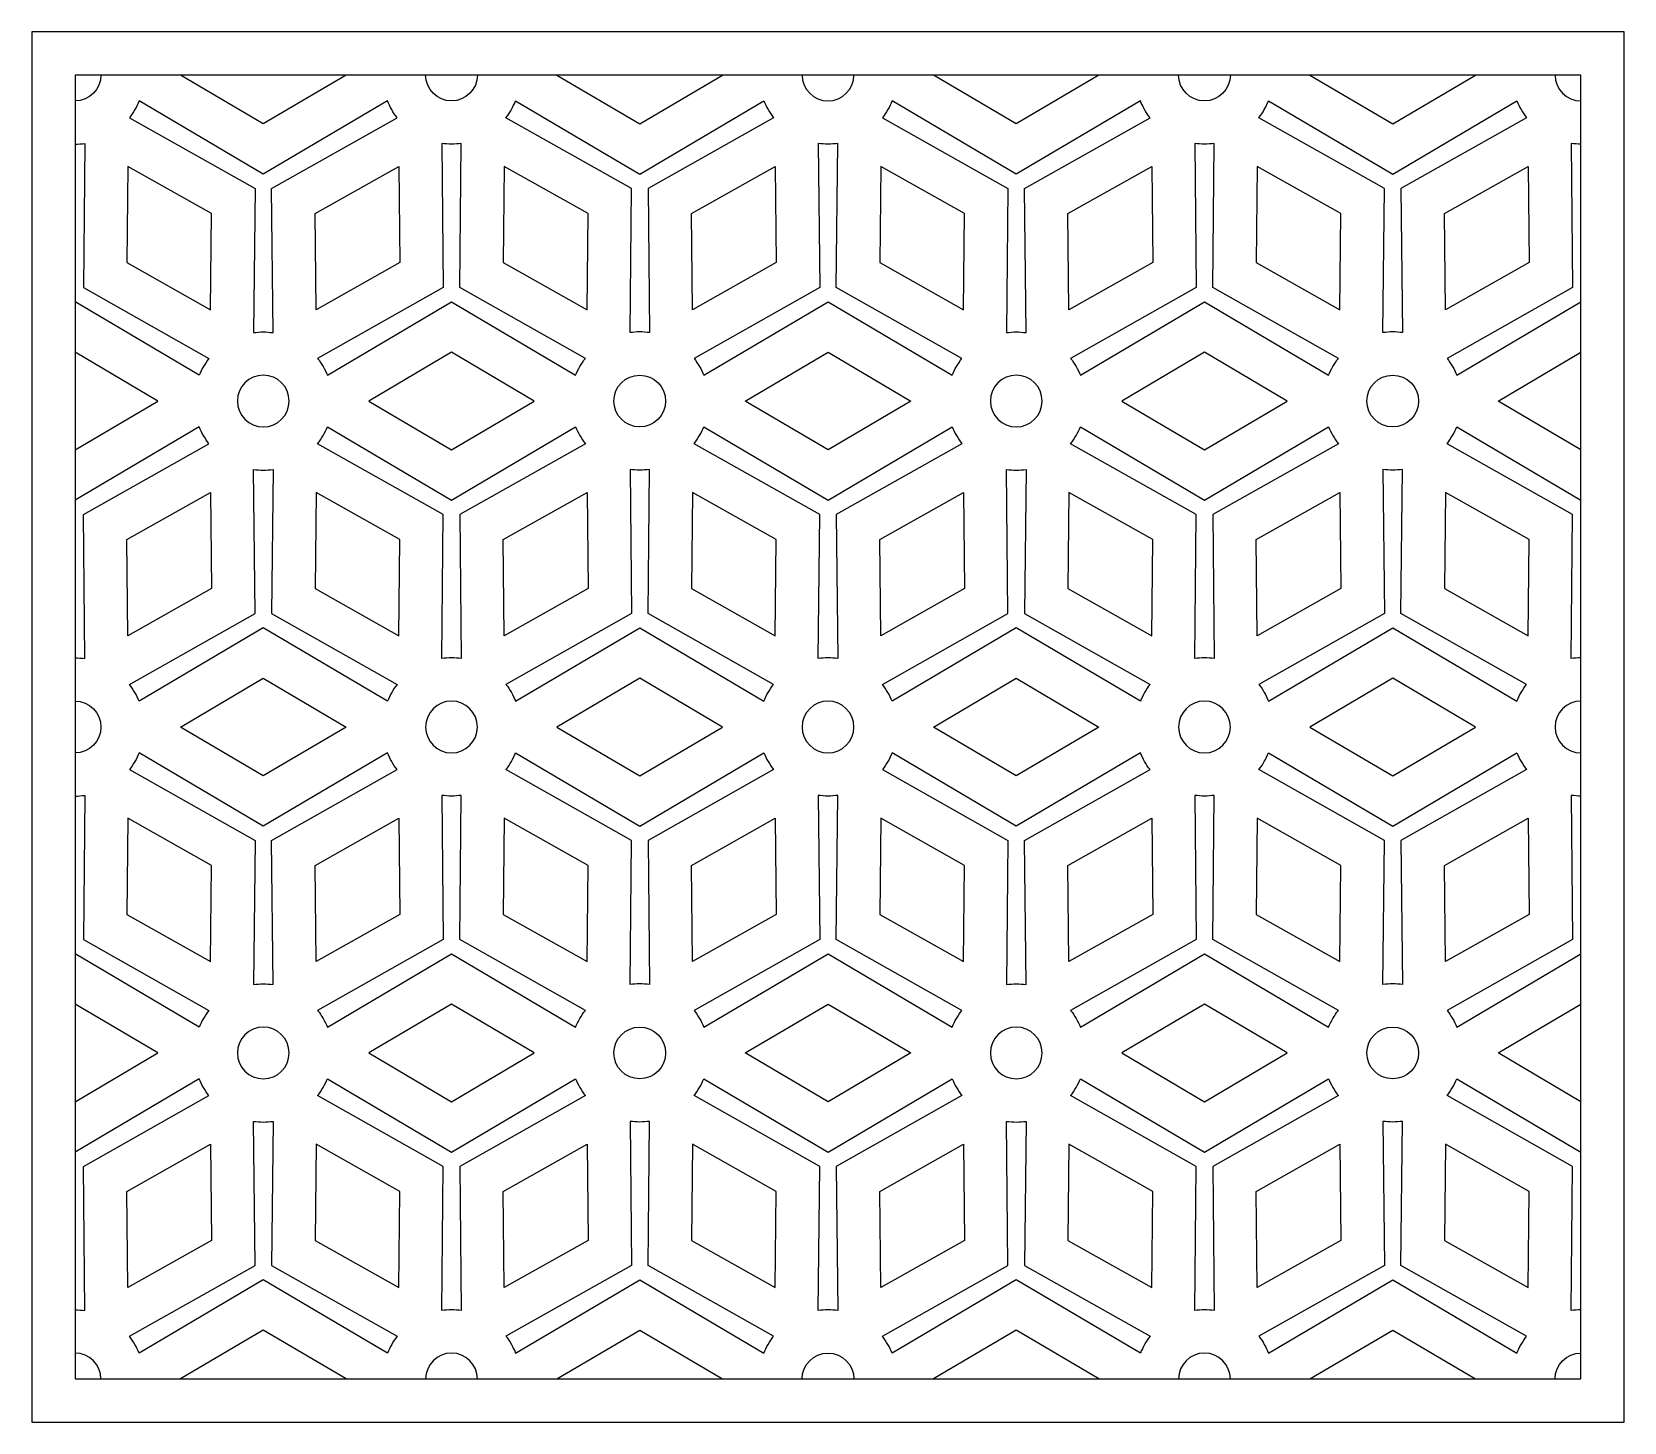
# Model space of a CAD drawing. Extents: x 356 to 944, y 324 to 838.
import ezdxf

# ---------------------------------------------------------------- set-up
doc = ezdxf.new("R2010")
doc.units = 0
doc.layers.add('LAYER_2', color=1, linetype='CONTINUOUS')

msp = doc.modelspace()

# ---------------------------------------------------------------- linework, layer by layer
at = {"layer": 'LAYER_2'}
for points in [[(355.74, 324.36), (944.1, 324.36), (944.1, 838.17), (355.74, 838.17)], [(371.71, 340.32), (928.13, 340.32), (928.13, 822.2), (371.71, 822.2)], [(421.77, 735.48), (422.14, 771), (391.19, 788.45), (390.83, 752.93)], [(460.75, 735.48), (460.38, 771), (491.33, 788.45), (491.69, 752.93)], [(560.88, 735.48), (561.24, 771), (530.3, 788.45), (529.93, 752.93)], [(599.85, 735.48), (599.49, 771), (630.43, 788.45), (630.8, 752.93)], [(699.99, 735.48), (700.35, 771), (669.4, 788.45), (669.04, 752.93)], [(738.96, 735.48), (738.59, 771), (769.54, 788.45), (769.9, 752.93)], [(839.09, 735.48), (839.46, 771), (808.51, 788.45), (808.15, 752.93)], [(878.06, 735.48), (877.7, 771), (908.64, 788.45), (909.01, 752.93)], [(480.23, 701.73), (510.81, 683.65), (541.39, 701.73), (510.81, 719.81)], [(649.92, 683.65), (619.34, 701.73), (649.92, 719.81), (680.5, 701.73)], [(758.44, 701.73), (789.02, 683.65), (819.6, 701.73), (789.02, 719.81)], [(421.77, 667.98), (422.14, 632.46), (391.19, 615.01), (390.83, 650.53)], [(460.75, 667.98), (460.38, 632.46), (491.33, 615.01), (491.69, 650.53)], [(560.88, 667.98), (561.24, 632.46), (530.3, 615.01), (529.93, 650.53)], [(599.85, 667.98), (599.49, 632.46), (630.43, 615.01), (630.8, 650.53)], [(699.99, 667.98), (700.35, 632.46), (669.4, 615.01), (669.04, 650.53)], [(738.96, 667.98), (738.59, 632.46), (769.54, 615.01), (769.9, 650.53)], [(839.09, 667.98), (839.46, 632.46), (808.51, 615.01), (808.15, 650.53)], [(878.06, 667.98), (877.7, 632.46), (908.64, 615.01), (909.01, 650.53)], [(471.84, 581.26), (441.26, 563.18), (410.68, 581.26), (441.26, 599.34)], [(549.78, 581.26), (580.37, 563.18), (610.95, 581.26), (580.37, 599.34)], [(750.05, 581.26), (719.47, 563.18), (688.89, 581.26), (719.47, 599.34)], [(828, 581.26), (858.58, 563.18), (889.16, 581.26), (858.58, 599.34)], [(421.77, 494.54), (422.14, 530.07), (391.19, 547.51), (390.83, 511.99)], [(460.75, 494.54), (460.38, 530.07), (491.33, 547.51), (491.69, 511.99)], [(560.88, 494.54), (561.24, 530.07), (530.3, 547.51), (529.93, 511.99)], [(599.85, 494.54), (599.49, 530.07), (630.43, 547.51), (630.8, 511.99)], [(699.99, 494.54), (700.35, 530.07), (669.4, 547.51), (669.04, 511.99)], [(738.96, 494.54), (738.59, 530.07), (769.54, 547.51), (769.9, 511.99)], [(839.09, 494.54), (839.46, 530.07), (808.51, 547.51), (808.15, 511.99)], [(878.06, 494.54), (877.7, 530.07), (908.64, 547.51), (909.01, 511.99)], [(480.23, 460.79), (510.81, 442.71), (541.39, 460.79), (510.81, 478.87)], [(649.92, 442.71), (619.34, 460.79), (649.92, 478.87), (680.5, 460.79)], [(758.44, 460.79), (789.02, 442.71), (819.6, 460.79), (789.02, 478.87)], [(421.77, 427.04), (422.14, 391.52), (391.19, 374.07), (390.83, 409.6)], [(460.75, 427.04), (460.38, 391.52), (491.33, 374.07), (491.69, 409.6)], [(560.88, 427.04), (561.24, 391.52), (530.3, 374.07), (529.93, 409.6)], [(599.85, 427.04), (599.49, 391.52), (630.43, 374.07), (630.8, 409.6)], [(699.99, 427.04), (700.35, 391.52), (669.4, 374.07), (669.04, 409.6)], [(738.96, 427.04), (738.59, 391.52), (769.54, 374.07), (769.9, 409.6)], [(839.09, 427.04), (839.46, 391.52), (808.51, 374.07), (808.15, 409.6)], [(878.06, 427.04), (877.7, 391.52), (908.64, 374.07), (909.01, 409.6)]]:
    msp.add_lwpolyline(points, close=True, dxfattribs=at)
for points in [[(471.84, 822.2), (441.26, 804.12), (410.68, 822.2)], [(549.78, 822.2), (580.37, 804.12), (610.95, 822.2)], [(750.05, 822.2), (719.47, 804.12), (688.89, 822.2)], [(828, 822.2), (858.58, 804.12), (889.16, 822.2)], [(371.71, 683.65), (402.29, 701.73), (371.71, 719.81)], [(928.13, 683.65), (897.55, 701.73), (928.13, 719.81)], [(371.71, 442.71), (402.29, 460.79), (371.71, 478.87)], [(928.13, 442.71), (897.55, 460.79), (928.13, 478.87)], [(471.84, 340.32), (441.26, 358.4), (410.68, 340.32)], [(549.78, 340.32), (580.37, 358.4), (610.95, 340.32)], [(750.05, 340.32), (719.47, 358.4), (688.89, 340.32)], [(828, 340.32), (858.58, 358.4), (889.16, 340.32)]]:
    msp.add_lwpolyline(points, dxfattribs=at)
for points in [[(487.13, 812.69), (441.26, 785.58), (395.39, 812.69, -0.071041), (391.78, 806.44), (438.2, 780.28), (437.65, 727, -0.071041), (444.87, 727), (444.32, 780.28), (490.74, 806.44, -0.071041)], [(534.5, 812.69), (580.37, 785.58), (626.23, 812.69, 0.071041), (629.84, 806.44), (583.43, 780.28), (583.97, 727, 0.071041), (576.76, 727), (577.31, 780.28), (530.89, 806.44, 0.071041)], [(765.34, 812.69), (719.47, 785.58), (673.6, 812.69, -0.071041), (670, 806.44), (716.41, 780.28), (715.86, 727, -0.071041), (723.08, 727), (722.53, 780.28), (768.95, 806.44, -0.071041)], [(812.71, 812.69), (858.58, 785.58), (904.45, 812.69, 0.071041), (908.05, 806.44), (861.64, 780.28), (862.19, 727, 0.071041), (854.97, 727), (855.52, 780.28), (809.1, 806.44, 0.071041)], [(556.68, 711.24, -0.071041), (560.29, 717.49), (513.87, 743.65), (514.42, 796.93, -0.071041), (507.2, 796.93), (507.75, 743.65), (461.34, 717.49, -0.071041), (464.94, 711.24), (510.81, 738.35)], [(649.92, 796.68, -0.035476), (646.31, 796.93), (646.86, 743.65), (600.44, 717.49, -0.071041), (604.05, 711.24), (649.92, 738.35), (695.79, 711.24, -0.071041), (699.39, 717.49), (652.98, 743.65), (653.53, 796.93, -0.035476)], [(834.89, 711.24, -0.071041), (838.5, 717.49), (792.08, 743.65), (792.63, 796.93, -0.071041), (785.42, 796.93), (785.96, 743.65), (739.55, 717.49, -0.071041), (743.16, 711.24), (789.02, 738.35)], [(556.68, 692.22, 0.071041), (560.29, 685.97), (513.87, 659.81), (514.42, 606.53, 0.071041), (507.2, 606.53), (507.75, 659.81), (461.34, 685.97, 0.071041), (464.94, 692.22), (510.81, 665.11)], [(649.92, 606.78, 0.035476), (646.31, 606.53), (646.86, 659.81), (600.44, 685.97, 0.071041), (604.05, 692.22), (649.92, 665.11), (695.79, 692.22, 0.071041), (699.39, 685.97), (652.98, 659.81), (653.53, 606.53, 0.035476)], [(834.89, 692.22, 0.071041), (838.5, 685.97), (792.08, 659.81), (792.63, 606.53, 0.071041), (785.42, 606.53), (785.96, 659.81), (739.55, 685.97, 0.071041), (743.16, 692.22), (789.02, 665.11)], [(487.13, 590.77), (441.26, 617.88), (395.39, 590.77, 0.071041), (391.78, 597.02), (438.2, 623.18), (437.65, 676.46, 0.071041), (444.87, 676.46), (444.32, 623.18), (490.74, 597.02, 0.071041)], [(534.5, 590.77), (580.37, 617.88), (626.23, 590.77, -0.071041), (629.84, 597.02), (583.43, 623.18), (583.97, 676.46, -0.071041), (576.76, 676.46), (577.31, 623.18), (530.89, 597.02, -0.071041)], [(765.34, 590.77), (719.47, 617.88), (673.6, 590.77, 0.071041), (670, 597.02), (716.41, 623.18), (715.86, 676.46, 0.071041), (723.08, 676.46), (722.53, 623.18), (768.95, 597.02, 0.071041)], [(812.71, 590.77), (858.58, 617.88), (904.45, 590.77, -0.071041), (908.05, 597.02), (861.64, 623.18), (862.19, 676.46, -0.071041), (854.97, 676.46), (855.52, 623.18), (809.1, 597.02, -0.071041)], [(487.13, 571.75), (441.26, 544.64), (395.39, 571.75, -0.071041), (391.78, 565.5), (438.2, 539.34), (437.65, 486.06, -0.071041), (444.87, 486.06), (444.32, 539.34), (490.74, 565.5, -0.071041)], [(534.5, 571.75), (580.37, 544.64), (626.23, 571.75, 0.071041), (629.84, 565.5), (583.43, 539.34), (583.97, 486.06, 0.071041), (576.76, 486.06), (577.31, 539.34), (530.89, 565.5, 0.071041)], [(765.34, 571.75), (719.47, 544.64), (673.6, 571.75, -0.071041), (670, 565.5), (716.41, 539.34), (715.86, 486.06, -0.071041), (723.08, 486.06), (722.53, 539.34), (768.95, 565.5, -0.071041)], [(812.71, 571.75), (858.58, 544.64), (904.45, 571.75, 0.071041), (908.05, 565.5), (861.64, 539.34), (862.19, 486.06, 0.071041), (854.97, 486.06), (855.52, 539.34), (809.1, 565.5, 0.071041)], [(556.68, 470.3, -0.071041), (560.29, 476.55), (513.87, 502.72), (514.42, 556, -0.071041), (507.2, 556), (507.75, 502.72), (461.34, 476.55, -0.071041), (464.94, 470.3), (510.81, 497.42)], [(649.92, 555.74, -0.035476), (646.31, 556), (646.86, 502.72), (600.44, 476.55, -0.071041), (604.05, 470.3), (649.92, 497.42), (695.79, 470.3, -0.071041), (699.39, 476.55), (652.98, 502.72), (653.53, 556, -0.035476)], [(834.89, 470.3, -0.071041), (838.5, 476.55), (792.08, 502.72), (792.63, 556, -0.071041), (785.42, 556), (785.96, 502.72), (739.55, 476.55, -0.071041), (743.16, 470.3), (789.02, 497.42)], [(556.68, 451.28, 0.071041), (560.29, 445.03), (513.87, 418.87), (514.42, 365.59, 0.071041), (507.2, 365.59), (507.75, 418.87), (461.34, 445.03, 0.071041), (464.94, 451.28), (510.81, 424.17)], [(649.92, 365.84, 0.035476), (646.31, 365.59), (646.86, 418.87), (600.44, 445.03, 0.071041), (604.05, 451.28), (649.92, 424.17), (695.79, 451.28, 0.071041), (699.39, 445.03), (652.98, 418.87), (653.53, 365.59, 0.035476)], [(834.89, 451.28, 0.071041), (838.5, 445.03), (792.08, 418.87), (792.63, 365.59, 0.071041), (785.42, 365.59), (785.96, 418.87), (739.55, 445.03, 0.071041), (743.16, 451.28), (789.02, 424.17)], [(487.13, 349.83), (441.26, 376.95), (395.39, 349.83, 0.071041), (391.78, 356.08), (438.2, 382.25), (437.65, 435.53, 0.071041), (444.87, 435.53), (444.32, 382.25), (490.74, 356.08, 0.071041)], [(534.5, 349.83), (580.37, 376.95), (626.23, 349.83, -0.071041), (629.84, 356.08), (583.43, 382.25), (583.97, 435.53, -0.071041), (576.76, 435.53), (577.31, 382.25), (530.89, 356.08, -0.071041)], [(765.34, 349.83), (719.47, 376.95), (673.6, 349.83, 0.071041), (670, 356.08), (716.41, 382.25), (715.86, 435.53, 0.071041), (723.08, 435.53), (722.53, 382.25), (768.95, 356.08, 0.071041)], [(812.71, 349.83), (858.58, 376.95), (904.45, 349.83, -0.071041), (908.05, 356.08), (861.64, 382.25), (862.19, 435.53, -0.071041), (854.97, 435.53), (855.52, 382.25), (809.1, 356.08, -0.071041)]]:
    msp.add_lwpolyline(points, format="xyb", close=True, dxfattribs=at)
for points in [[(371.71, 796.68, 0.035476), (375.31, 796.93), (374.77, 743.65), (421.18, 717.49, 0.071041), (417.57, 711.24), (371.71, 738.35)], [(928.13, 796.68, -0.035476), (924.52, 796.93), (925.07, 743.65), (878.65, 717.49, -0.071041), (882.26, 711.24), (928.13, 738.35)], [(371.71, 606.78, -0.035476), (375.31, 606.53), (374.77, 659.81), (421.18, 685.97, -0.071041), (417.57, 692.22), (371.71, 665.11)], [(928.13, 606.78, 0.035476), (924.52, 606.53), (925.07, 659.81), (878.65, 685.97, 0.071041), (882.26, 692.22), (928.13, 665.11)], [(371.71, 555.74, 0.035476), (375.31, 556), (374.77, 502.72), (421.18, 476.55, 0.071041), (417.57, 470.3), (371.71, 497.42)], [(928.13, 555.74, -0.035476), (924.52, 556), (925.07, 502.72), (878.65, 476.55, -0.071041), (882.26, 470.3), (928.13, 497.42)], [(371.71, 365.84, -0.035476), (375.31, 365.59), (374.77, 418.87), (421.18, 445.03, -0.071041), (417.57, 451.28), (371.71, 424.17)], [(928.13, 365.84, 0.035476), (924.52, 365.59), (925.07, 418.87), (878.65, 445.03, 0.071041), (882.26, 451.28), (928.13, 424.17)]]:
    msp.add_lwpolyline(points, format="xyb", dxfattribs=at)
at = {"layer": 'LAYER_2', "extrusion": (0, 0, -1)}
for centre in [(-441.26, 701.73), (-719.47, 701.73), (-510.81, 581.26), (-649.92, 581.26), (-789.02, 581.26), (-441.26, 460.79), (-719.47, 460.79)]:
    msp.add_circle(centre, 9.56, dxfattribs=at)
at = {"layer": 'LAYER_2'}
for centre in [(580.37, 701.73), (858.58, 701.73), (580.37, 460.79), (858.58, 460.79)]:
    msp.add_circle(centre, 9.56, dxfattribs=at)
at = {"layer": 'LAYER_2', "extrusion": (0, 0, -1)}
for centre, start, end in [((-371.71, 822.2), 180, 270), ((-510.81, 822.2), 180, 0), ((-789.02, 822.2), 180, 0), ((-371.71, 581.26), 90, 270), ((-649.92, 340.32), 0, 180), ((-928.13, 340.32), 0, 90)]:
    msp.add_arc(centre, 9.56, start, end, dxfattribs=at)
at = {"layer": 'LAYER_2'}
for centre, start, end in [((649.92, 822.2), 180, 0), ((928.13, 822.2), 180, 270), ((928.13, 581.26), 90, 270), ((371.71, 340.32), 0, 90), ((510.81, 340.32), 0, 180), ((789.02, 340.32), 0, 180)]:
    msp.add_arc(centre, 9.56, start, end, dxfattribs=at)

doc.saveas('drawing.dxf')
